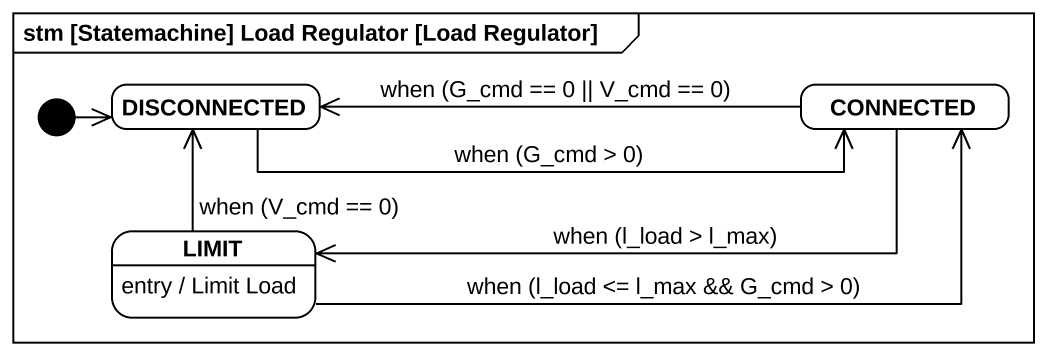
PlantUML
@startuml
mainframe stm [Statemachine] Load Regulator [Load Regulator]
hide empty description
state DISCONNECTED
state CONNECTED
state LIMIT
LIMIT : entry / Limit Load
[*] -right-> DISCONNECTED
DISCONNECTED -right-> CONNECTED : when (G_cmd > 0)
CONNECTED -left-> DISCONNECTED : when (G_cmd == 0 || V_cmd == 0)
CONNECTED -left-> LIMIT : when (l_load > l_max)
LIMIT -up-> DISCONNECTED : when (V_cmd == 0)
LIMIT -right-> CONNECTED : when (l_load <= l_max && G_cmd > 0)
@enduml
